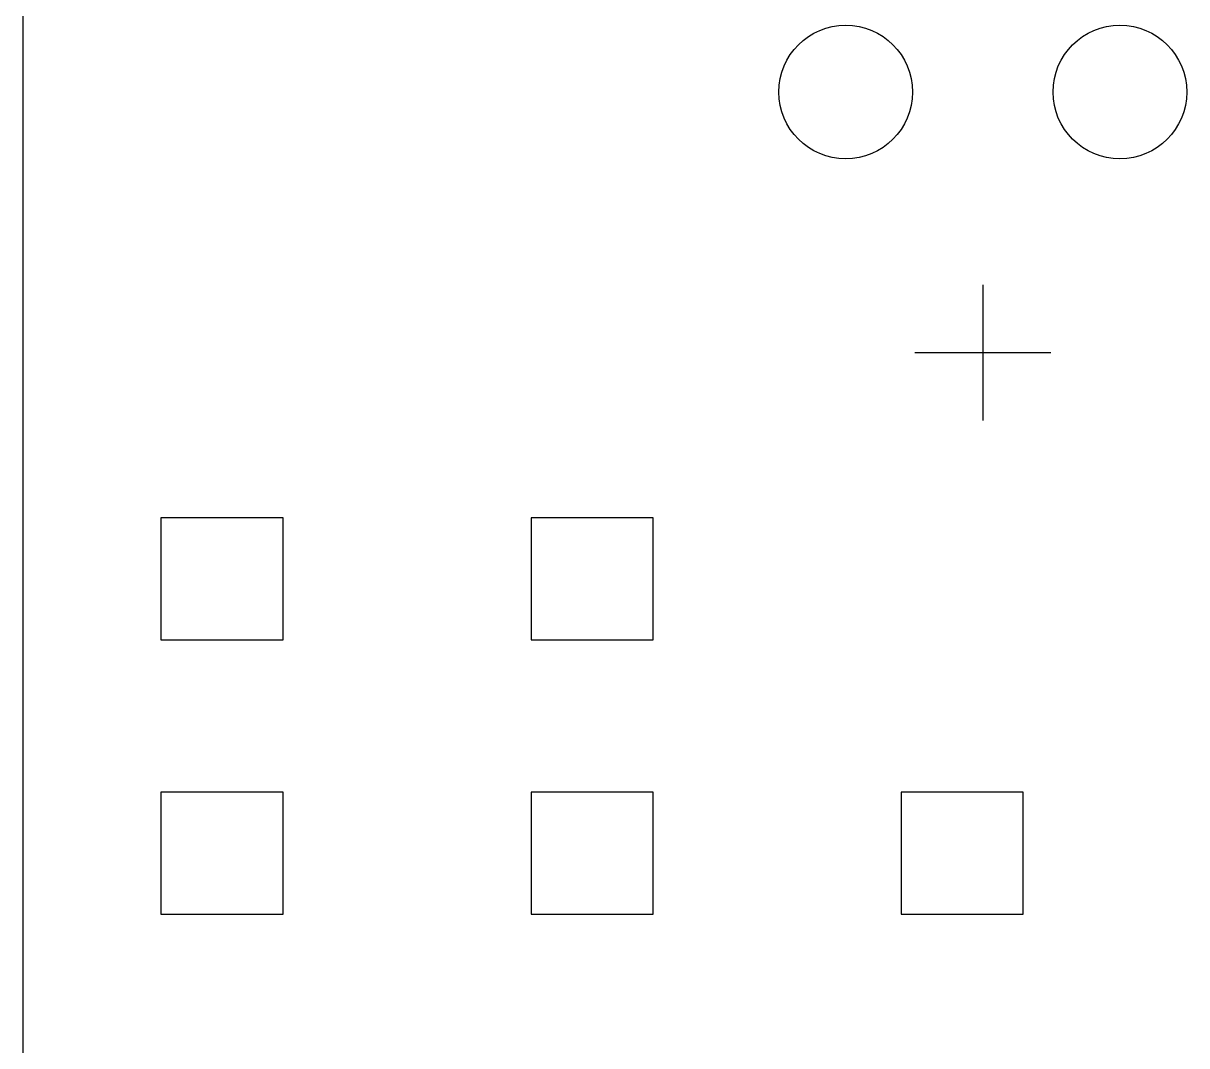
# Model space of a CAD drawing. Extents: x 1.32 to 4.72, y -6.88 to -1.
# Drawn here: x 1.4 to 3.098, y -5.371 to -3.88 of the extents above; entities that cross this region are included whole.
import ezdxf

# ---------------------------------------------------------------- set-up
doc = ezdxf.new("R2010")
doc.units = 0
doc.header["$MEASUREMENT"] = 0
doc.layers.add('BLACK', color=7, linetype='CONTINUOUS')

msp = doc.modelspace()

# ---------------------------------------------------------------- linework, layer by layer
at = {"layer": 'BLACK', "linetype": 'CONTINUOUS'}
for p, q in [((1.4, -6.06), (1.4, -1)), ((2.8, -4.261), (2.8, -4.459)), ((2.701, -4.36), (2.899, -4.36)), ((1.779, -4.6009), (1.6008, -4.6009)), ((1.6008, -4.6009), (1.6008, -4.7791)), ((1.779, -4.7791), (1.779, -4.6009)), ((2.3191, -4.6009), (2.1409, -4.6009)), ((2.1409, -4.6009), (2.1409, -4.7791)), ((2.3191, -4.7791), (2.3191, -4.6009)), ((1.6008, -4.7791), (1.779, -4.7791)), ((2.1409, -4.7791), (2.3191, -4.7791)), ((1.779, -5.0009), (1.6008, -5.0009)), ((1.6008, -5.0009), (1.6008, -5.1791)), ((1.779, -5.1791), (1.779, -5.0009)), ((2.319, -5.0009), (2.1408, -5.0009)), ((2.1408, -5.0009), (2.1408, -5.1791)), ((2.319, -5.1791), (2.319, -5.0009)), ((2.859, -5.0009), (2.6808, -5.0009)), ((2.6808, -5.0009), (2.6808, -5.1791)), ((2.859, -5.1791), (2.859, -5.0009)), ((1.6008, -5.1791), (1.779, -5.1791)), ((2.1408, -5.1791), (2.319, -5.1791)), ((2.6808, -5.1791), (2.859, -5.1791))]:
    msp.add_line(p, q, dxfattribs=at)
at = {"layer": 'BLACK'}
for centre in [(2.6, -3.98), (3, -3.98)]:
    msp.add_circle(centre, 0.0975, dxfattribs=at)

doc.saveas('drawing.dxf')
